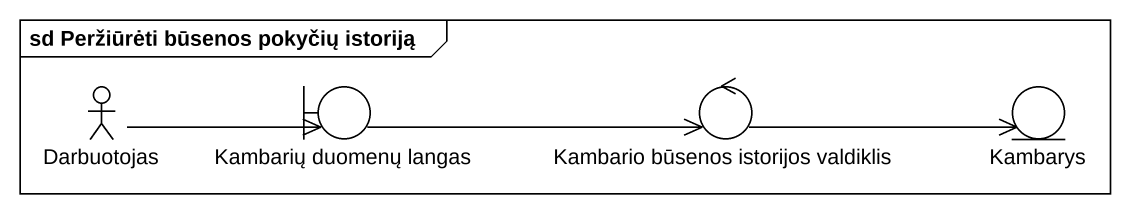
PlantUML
@startuml
mainframe sd Peržiūrėti būsenos pokyčių istoriją
actor Darbuotojas
boundary "Kambarių duomenų langas" as Kambarių_duomenų_langas
control "Kambario būsenos istorijos valdiklis" as Kambario_būsenos_istorijos
entity Kambarys
Darbuotojas -right-> Kambarių_duomenų_langas
Kambarių_duomenų_langas -right-> Kambario_būsenos_istorijos
Kambario_būsenos_istorijos -right-> Kambarys
@enduml
